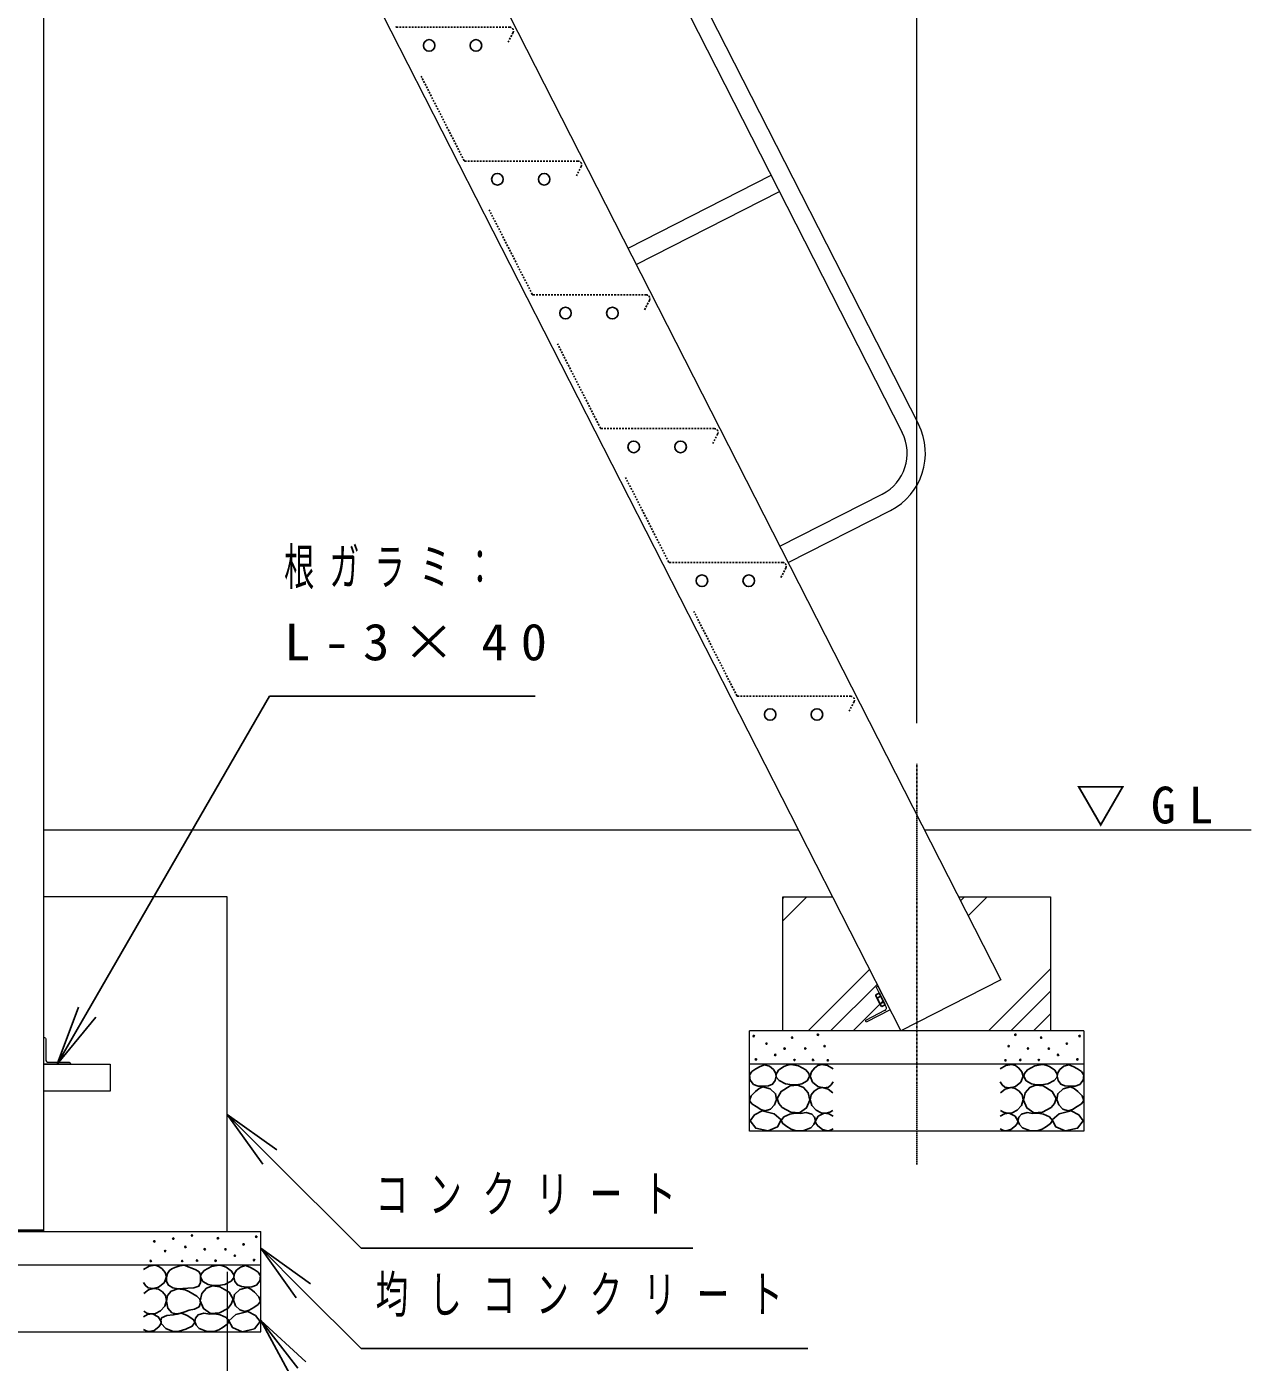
# Model space of a CAD drawing. Units: millimetres at full size; details may follow other scales. Extents: x -11723 to 28, y -1854 to 8010.
# Drawn here: x -7118 to -5288, y 1435 to 3431 of the extents above; entities that cross this region are included whole.
import ezdxf

# ---------------------------------------------------------------- set-up
doc = ezdxf.new("R2010")
doc.units = ezdxf.units.MM
doc.linetypes.add('USER1', pattern=[4.5, 2.5, -2])
doc.linetypes.add('USER2', pattern=[6, 3, -1, 1, -1])
doc.layers.add('線', color=2, linetype='Continuous', lineweight=25)
doc.layers.add('補助', color=2, linetype='Continuous', lineweight=13)
doc.styles.add('ＭＳ ゴシック', font='')
doc.styles.get('ＭＳ ゴシック').set_extended_font_data('MS Gothic')

msp = doc.modelspace()

# ---------------------------------------------------------------- linework, layer by layer
at = {"layer": '線', "color": 7, "lineweight": 13}
for p, q in [((-6417.755, 4077.801), (-5785.261, 2836.461)), ((-6441.991, 4065.453), (-5809.496, 2824.113)), ((-6591.38, 3830), (-5662.143, 2006.27)), ((-7092.369, 1630), (-7092.369, 3771.7)), ((-6739.169, 3750), (-5811.832, 1930)), ((-6219.28, 3099.714), (-6005.439, 3208.671)), ((-6206.932, 3075.478), (-5993.09, 3184.436)), ((-5992.285, 2654.21), (-5839.388, 2732.115)), ((-5979.937, 2629.975), (-5827.04, 2707.88)), ((-5964.69, 2230), (-7092.369, 2230)), ((-5287.943, 2230), (-5776.139, 2230)), ((-6818.169, 2130), (-7092.369, 2130)), ((-6818.169, 1630), (-6818.169, 2130)), ((-5987.943, 1930), (-5987.943, 2130)), ((-5987.943, 2130), (-5913.737, 2130)), ((-5725.187, 2130), (-5587.943, 2130)), ((-5587.943, 2130), (-5587.943, 1930)), ((-5662.143, 2006.27), (-5811.832, 1930)), ((-6037.943, 1780), (-6037.943, 1930)), ((-5537.943, 1930), (-6037.943, 1930)), ((-5537.943, 1930), (-5537.943, 1780)), ((-7092.369, 1880), (-6993.169, 1880)), ((-6993.169, 1880), (-6993.169, 1840)), ((-5537.943, 1880), (-6037.943, 1880)), ((-6993.169, 1840), (-7092.369, 1840)), ((-5537.943, 1780), (-6037.943, 1780)), ((-7518.169, 1630), (-6768.169, 1630)), ((-7193.969, 1630), (-7092.369, 1630)), ((-6768.169, 1480), (-6768.169, 1630)), ((-7518.169, 1580), (-6768.169, 1580)), ((-7518.169, 1480), (-6768.169, 1480))]:
    msp.add_line(p, q, dxfattribs=at)
at = {"layer": '線', "color": 4, "linetype": 'USER1'}
for p, q in [((-6396.031, 3430.003), (-6565.022, 3430.003)), ((-6391.041, 3421.861), (-6398.983, 3406.274)), ((-6464.275, 3230.713), (-6528.556, 3356.871)), ((-6294.126, 3230.003), (-6463.116, 3230.003)), ((-6289.136, 3221.861), (-6297.078, 3206.274)), ((-6362.37, 3030.713), (-6426.65, 3156.871)), ((-6192.221, 3030.003), (-6361.211, 3030.003)), ((-6187.231, 3021.861), (-6195.173, 3006.274)), ((-6260.465, 2830.713), (-6324.745, 2956.871)), ((-6090.316, 2830.003), (-6259.306, 2830.003)), ((-6085.326, 2821.861), (-6093.268, 2806.274)), ((-6158.56, 2630.713), (-6222.84, 2756.871)), ((-5988.411, 2630.003), (-6157.401, 2630.003)), ((-5983.421, 2621.861), (-5991.363, 2606.274)), ((-6056.654, 2430.713), (-6120.935, 2556.871)), ((-5886.506, 2430.003), (-6055.496, 2430.003)), ((-5881.516, 2421.861), (-5889.458, 2406.274))]:
    msp.add_line(p, q, dxfattribs=at)
at = {"layer": '線', "color": 20, "linetype": 'USER2'}
msp.add_line((-5787.943, 1730), (-5787.943, 2330), dxfattribs=at)
at = {"layer": '線'}
for p, q in [((-5848.828, 1983.893), (-5848.923, 1982.089)), ((-5848.923, 1982.089), (-5841.432, 1967.387)), ((-5843.931, 1986.389), (-5848.828, 1983.893)), ((-5841.703, 1982.016), (-5846.6, 1979.521)), ((-5835.019, 1968.898), (-5843.931, 1986.389)), ((-5837.247, 1973.271), (-5842.144, 1970.775)), ((-5839.916, 1966.403), (-5841.432, 1967.387)), ((-5835.019, 1968.898), (-5839.916, 1966.403)), ((-7193.969, 1632), (-7092.369, 1632))]:
    msp.add_line(p, q, dxfattribs=at)
at = {"layer": '線', "color": 7, "lineweight": 13}
for points in [[(-5827.722, 1961.185), (-5863.362, 1943.026), (-5863.816, 1943.917), (-5864.031, 1944.929), (-5863.712, 1945.914), (-5862.942, 1946.607), (-5835.321, 1960.68), (-5834.73, 1961.05), (-5834.212, 1961.516), (-5833.782, 1962.066), (-5833.455, 1962.681), (-5833.239, 1963.345), (-5833.142, 1964.035), (-5833.167, 1964.732), (-5833.312, 1965.414), (-5833.573, 1966.06), (-5847.647, 1993.682), (-5847.777, 1994.005), (-5847.85, 1994.346), (-5847.862, 1994.694), (-5847.813, 1995.039), (-5847.706, 1995.371), (-5847.542, 1995.679), (-5847.327, 1995.953), (-5847.068, 1996.187), (-5846.773, 1996.371), (-5845.882, 1996.825)], [(-7092.369, 1880), (-7092.369, 1920), (-7091.369, 1920), (-7090.369, 1919.732), (-7089.637, 1919), (-7089.369, 1918), (-7089.369, 1887), (-7089.064, 1885.469), (-7088.197, 1884.172), (-7086.899, 1883.304), (-7085.369, 1883), (-7054.369, 1883), (-7053.369, 1882.732), (-7052.637, 1882), (-7052.369, 1881), (-7052.369, 1880)]]:
    msp.add_lwpolyline(points, close=True, dxfattribs=at)
at = {"layer": '線'}
for points in [[(-6015.494, 1879.402), (-6021.957, 1876.862), (-6028.168, 1873.382), (-6034.027, 1869.344), (-6037.674, 1863.877), (-6036.662, 1856.294), (-6031.654, 1849.935), (-6024.788, 1847.345), (-6017.079, 1847.084), (-6009.467, 1847.688), (-6003.137, 1850.252), (-5999.385, 1855.538), (-5998.068, 1861.976), (-5998.916, 1867.181), (-6001.87, 1872.115), (-6008.03, 1876.942)], [(-5976.071, 1879.493), (-5980.975, 1878.876), (-5986.612, 1876.79), (-5994.583, 1871.002), (-5998.235, 1864.086), (-5997.36, 1860.124), (-5993.64, 1855.707), (-5984.149, 1850.934), (-5974.179, 1849.49), (-5966.828, 1849.318), (-5959.312, 1850.842), (-5951.713, 1855.456), (-5947.96, 1861.653), (-5948.929, 1866.306), (-5953.636, 1871.654), (-5964.304, 1877.861)], [(-5599.816, 1879.493), (-5594.912, 1878.876), (-5589.274, 1876.79), (-5581.303, 1871.002), (-5577.651, 1864.086), (-5578.526, 1860.124), (-5582.247, 1855.707), (-5591.738, 1850.934), (-5601.708, 1849.49), (-5609.058, 1849.318), (-5616.574, 1850.842), (-5624.173, 1855.456), (-5627.927, 1861.653), (-5626.957, 1866.306), (-5622.25, 1871.654), (-5611.582, 1877.861)], [(-5560.392, 1879.402), (-5553.93, 1876.862), (-5547.718, 1873.382), (-5541.86, 1869.344), (-5538.212, 1863.877), (-5539.224, 1856.294), (-5544.232, 1849.935), (-5551.098, 1847.345), (-5558.807, 1847.084), (-5566.42, 1847.688), (-5572.749, 1850.252), (-5576.502, 1855.538), (-5577.819, 1861.976), (-5576.97, 1867.181), (-5574.016, 1872.115), (-5567.857, 1876.942)], [(-6018.029, 1846.45), (-6023.358, 1843.657), (-6028.802, 1839.479), (-6035.251, 1832.659), (-6037.674, 1825.855), (-6034.046, 1821.027), (-6027.535, 1816.666), (-6020.897, 1812.379), (-6014.227, 1810.329), (-6006.583, 1812.776), (-6000.286, 1819.201), (-5997.18, 1827.478), (-5998.702, 1835.994), (-6006.86, 1843.245)], [(-5988.774, 1815.163), (-5976.185, 1808.307), (-5962.826, 1807.324), (-5952.542, 1814.778), (-5947.69, 1826.515), (-5949.97, 1837.293), (-5956.879, 1845.436), (-5965.704, 1848.869), (-5976.881, 1847.598), (-5990.635, 1839.543), (-5996.613, 1828.678), (-5993.977, 1821.484)], [(-5587.112, 1815.163), (-5599.701, 1808.307), (-5613.06, 1807.324), (-5623.344, 1814.778), (-5628.196, 1826.515), (-5625.916, 1837.293), (-5619.007, 1845.436), (-5610.182, 1848.869), (-5599.005, 1847.598), (-5585.251, 1839.543), (-5579.274, 1828.678), (-5581.909, 1821.484)], [(-5557.857, 1846.45), (-5552.528, 1843.657), (-5547.084, 1839.479), (-5540.635, 1832.659), (-5538.212, 1825.855), (-5541.84, 1821.027), (-5548.352, 1816.666), (-5554.989, 1812.379), (-5561.659, 1810.329), (-5569.304, 1812.776), (-5575.601, 1819.201), (-5578.707, 1827.478), (-5577.185, 1835.994), (-5569.027, 1843.245)], [(-6018.848, 1810.517), (-6030.168, 1804.498), (-6036.979, 1795.683), (-6028.493, 1784.413), (-6010.057, 1780.299), (-5995.704, 1786.41), (-5990.278, 1796.782), (-6001.06, 1805.89)], [(-5961.745, 1806.373), (-5969.28, 1806.999), (-5977.422, 1805.562), (-5986.35, 1801.504), (-5990.667, 1796.102), (-5987.98, 1791.419), (-5982.017, 1786.912), (-5975.538, 1783.068), (-5968.232, 1780.695), (-5956.383, 1780.928), (-5946.068, 1785.02), (-5941.364, 1789.827), (-5939.31, 1795.561), (-5940.37, 1800.709), (-5944.446, 1805.292), (-5952.844, 1807.832)], [(-5614.141, 1806.373), (-5606.607, 1806.999), (-5598.464, 1805.562), (-5589.537, 1801.504), (-5585.22, 1796.102), (-5587.907, 1791.419), (-5593.869, 1786.912), (-5600.348, 1783.068), (-5607.654, 1780.695), (-5619.503, 1780.928), (-5629.819, 1785.02), (-5634.522, 1789.827), (-5636.576, 1795.561), (-5635.516, 1800.709), (-5631.44, 1805.292), (-5623.042, 1807.832)], [(-5557.038, 1810.517), (-5545.718, 1804.498), (-5538.908, 1795.683), (-5547.394, 1784.413), (-5565.829, 1780.299), (-5580.183, 1786.41), (-5585.608, 1796.782), (-5574.826, 1805.89)], [(-6881.861, 1579.699), (-6876.6, 1577.47), (-6871.121, 1575.224), (-6864.966, 1572.997), (-6860.202, 1569.854), (-6858.304, 1565.463), (-6857.875, 1559.83), (-6858.17, 1553.701), (-6860.56, 1548.553), (-6867.925, 1545.683), (-6877.028, 1545.331), (-6884.311, 1544.746), (-6891.527, 1544.436), (-6899.635, 1545.815), (-6906.026, 1549.627), (-6908.725, 1555.292), (-6909.069, 1561.799), (-6907.48, 1567.512), (-6904.415, 1572.002), (-6901.013, 1574.489), (-6896.36, 1576.477), (-6889.183, 1578.656)], [(-6830.041, 1579.493), (-6825.137, 1578.876), (-6819.5, 1576.79), (-6811.529, 1571.002), (-6807.877, 1564.086), (-6808.752, 1560.124), (-6812.472, 1555.707), (-6821.963, 1550.934), (-6831.933, 1549.49), (-6839.284, 1549.318), (-6846.8, 1550.842), (-6854.398, 1555.456), (-6858.152, 1561.653), (-6857.182, 1566.306), (-6852.476, 1571.654), (-6841.807, 1577.861)], [(-6790.617, 1579.402), (-6784.155, 1576.862), (-6777.943, 1573.382), (-6772.085, 1569.344), (-6768.438, 1563.877), (-6769.45, 1556.294), (-6774.458, 1549.935), (-6781.323, 1547.345), (-6789.033, 1547.084), (-6796.645, 1547.688), (-6802.974, 1550.252), (-6806.727, 1555.538), (-6808.044, 1561.976), (-6807.196, 1567.181), (-6804.242, 1572.115), (-6798.082, 1576.942)], [(-6880.857, 1543.084), (-6875.363, 1540.291), (-6869.775, 1537.138), (-6863.58, 1533.53), (-6859.233, 1528.759), (-6858.243, 1523.231), (-6860.314, 1517.677), (-6867.032, 1513.918), (-6875.18, 1512.271), (-6881.598, 1510.108), (-6887.884, 1507.946), (-6894.255, 1506.919), (-6900.858, 1508.487), (-6907.036, 1515.719), (-6908.967, 1525.786), (-6907.259, 1534.29), (-6901.94, 1540.922), (-6891.868, 1544.208)], [(-6817.337, 1515.163), (-6829.927, 1508.307), (-6843.286, 1507.324), (-6853.569, 1514.778), (-6858.422, 1526.515), (-6856.142, 1537.293), (-6849.232, 1545.436), (-6840.407, 1548.869), (-6829.23, 1547.598), (-6815.476, 1539.543), (-6809.499, 1528.678), (-6812.134, 1521.484)], [(-6788.082, 1546.45), (-6782.753, 1543.657), (-6777.31, 1539.479), (-6770.861, 1532.659), (-6768.438, 1525.855), (-6772.065, 1521.027), (-6778.577, 1516.666), (-6785.214, 1512.379), (-6791.885, 1510.329), (-6799.529, 1512.776), (-6805.826, 1519.201), (-6808.932, 1527.478), (-6807.41, 1535.994), (-6799.252, 1543.245)], [(-6886.673, 1508.205), (-6878.205, 1504.61), (-6871.267, 1499.826), (-6868.243, 1497.311), (-6866.401, 1493.88), (-6870.367, 1488.391), (-6880.186, 1484.149), (-6889.925, 1480.924), (-6899.107, 1480.365), (-6909.949, 1484.869), (-6916.676, 1492.528), (-6917.484, 1496.519), (-6916.136, 1500.908), (-6908.494, 1504.685), (-6898.837, 1505.502), (-6892.607, 1506.747)], [(-6844.367, 1506.373), (-6836.832, 1506.999), (-6828.69, 1505.562), (-6819.762, 1501.504), (-6815.445, 1496.102), (-6818.132, 1491.419), (-6824.095, 1486.912), (-6830.574, 1483.069), (-6837.88, 1480.695), (-6849.728, 1480.928), (-6860.044, 1485.02), (-6864.747, 1489.827), (-6866.801, 1495.561), (-6865.742, 1500.709), (-6861.666, 1505.292), (-6853.268, 1507.832)], [(-6787.264, 1510.517), (-6775.944, 1504.498), (-6769.133, 1495.683), (-6777.619, 1484.413), (-6796.054, 1480.299), (-6810.408, 1486.41), (-6815.833, 1496.782), (-6805.052, 1505.89)]]:
    msp.add_lwpolyline(points, close=True, dxfattribs=at)
for points in [[(-5912.943, 1873.299), (-5921.37, 1878.154), (-5930.053, 1879.636), (-5935.673, 1877.948), (-5940.826, 1874.249), (-5945.298, 1868.941), (-5947.163, 1862.209), (-5943.495, 1853.439), (-5935.44, 1847), (-5927.141, 1844.621), (-5919.914, 1845.733), (-5915.864, 1849.109), (-5912.943, 1853.654)], [(-5662.943, 1873.299), (-5654.516, 1878.154), (-5645.833, 1879.636), (-5640.214, 1877.948), (-5635.06, 1874.249), (-5630.588, 1868.941), (-5628.723, 1862.209), (-5632.391, 1853.439), (-5640.447, 1847), (-5648.746, 1844.621), (-5655.972, 1845.733), (-5660.023, 1849.109), (-5662.943, 1853.654)], [(-5913.26, 1837.178), (-5920.4, 1842.64), (-5928.469, 1845.099), (-5935.174, 1843.875), (-5941.143, 1840.03), (-5945.535, 1834.248), (-5947.163, 1827.039), (-5944.499, 1818.431), (-5938.291, 1811.513), (-5930.652, 1807.642), (-5923.082, 1806.761), (-5917.929, 1808.2), (-5913.26, 1810.88)], [(-5662.626, 1837.178), (-5655.486, 1842.64), (-5647.418, 1845.099), (-5640.712, 1843.875), (-5634.744, 1840.03), (-5630.351, 1834.248), (-5628.723, 1827.039), (-5631.387, 1818.431), (-5637.595, 1811.513), (-5645.234, 1807.642), (-5652.804, 1806.761), (-5657.958, 1808.2), (-5662.626, 1810.88)], [(-5912.943, 1802.642), (-5918.961, 1805.96), (-5926.251, 1806.761), (-5934.967, 1802.427), (-5939.241, 1795.671), (-5938.629, 1792.001), (-5935.756, 1787.75), (-5928.594, 1782.278), (-5921.181, 1780.462), (-5916.885, 1781.514), (-5912.943, 1783.631)], [(-5662.943, 1802.642), (-5656.925, 1805.96), (-5649.636, 1806.761), (-5640.919, 1802.427), (-5636.645, 1795.671), (-5637.257, 1792.001), (-5640.13, 1787.75), (-5647.293, 1782.278), (-5654.705, 1780.462), (-5659.002, 1781.514), (-5662.943, 1783.631)], [(-6943.169, 1573.299), (-6934.742, 1578.154), (-6926.059, 1579.636), (-6920.439, 1577.948), (-6915.286, 1574.249), (-6910.814, 1568.941), (-6908.949, 1562.209), (-6912.617, 1553.439), (-6920.672, 1547), (-6928.971, 1544.621), (-6936.198, 1545.733), (-6940.248, 1549.109), (-6943.169, 1553.654)], [(-6942.852, 1537.178), (-6935.711, 1542.64), (-6927.643, 1545.099), (-6920.938, 1543.875), (-6914.969, 1540.03), (-6910.577, 1534.248), (-6908.949, 1527.039), (-6911.613, 1518.431), (-6917.821, 1511.513), (-6925.46, 1507.642), (-6933.029, 1506.761), (-6938.183, 1508.2), (-6942.852, 1510.88)], [(-6943.169, 1502.642), (-6937.15, 1505.96), (-6929.861, 1506.761), (-6921.145, 1502.427), (-6916.87, 1495.671), (-6917.482, 1492.001), (-6920.355, 1487.75), (-6927.518, 1482.278), (-6934.931, 1480.462), (-6939.227, 1481.514), (-6943.169, 1483.631)]]:
    msp.add_lwpolyline(points, dxfattribs=at)
for centre, radius in [((-6516.431, 3402.703), 8.65), ((-6446.431, 3402.703), 8.65), ((-6414.526, 3202.703), 8.65), ((-6344.526, 3202.703), 8.65), ((-6312.621, 3002.703), 8.65), ((-6242.621, 3002.703), 8.65), ((-6210.716, 2802.703), 8.65), ((-6140.716, 2802.703), 8.65), ((-6108.811, 2602.703), 8.65), ((-6038.811, 2602.703), 8.65), ((-6006.906, 2402.703), 8.65), ((-5936.906, 2402.703), 8.65), ((-6031.337, 1922.177), 1), ((-5973.988, 1919.959), 1), ((-5935.526, 1924.091), 1), ((-5640.36, 1924.091), 1), ((-5601.899, 1919.959), 1), ((-5544.55, 1922.177), 1), ((-6012.326, 1910.77), 1), ((-5985.394, 1903.483), 1), ((-5954.447, 1903.549), 1), ((-5925.526, 1907.063), 1), ((-5650.361, 1907.063), 1), ((-5621.439, 1903.549), 1), ((-5590.493, 1903.483), 1), ((-5563.56, 1910.77), 1), ((-6028.168, 1887.323), 1), ((-5999.335, 1893.977), 1), ((-5970.502, 1886.373), 1), ((-5942.824, 1886.521), 1), ((-5920.66, 1885.98), 1), ((-5655.227, 1885.98), 1), ((-5633.062, 1886.521), 1), ((-5605.385, 1886.373), 1), ((-5576.551, 1893.977), 1), ((-5547.718, 1887.323), 1), ((-6898.696, 1619.496), 1), ((-6870.585, 1624.091), 1), ((-6832.124, 1619.959), 1), ((-6774.775, 1622.177), 1), ((-6927.077, 1615.172), 1), ((-6910.859, 1600.846), 1), ((-6880.586, 1607.063), 1), ((-6851.665, 1603.549), 1), ((-6820.718, 1603.483), 1), ((-6793.786, 1610.77), 1), ((-6932.483, 1585.98), 1), ((-6885.452, 1585.98), 1), ((-6863.287, 1586.521), 1), ((-6835.61, 1586.373), 1), ((-6806.777, 1593.977), 1), ((-6777.943, 1587.323), 1)]:
    msp.add_circle(centre, radius, dxfattribs=at)
at = {"layer": '線', "color": 4, "linetype": 'USER1'}
for centre, radius, start, end in [((-6565.022, 3431.303), 1.3, 207, 270), ((-6396.031, 3424.403), 5.6, 333, 90), ((-6463.116, 3231.303), 1.3, 207, 270), ((-6294.126, 3224.403), 5.6, 333, 90), ((-6361.211, 3031.303), 1.3, 207, 270), ((-6192.221, 3024.403), 5.6, 333, 90), ((-6259.306, 2831.303), 1.3, 207, 270), ((-6090.316, 2824.403), 5.6, 333, 90), ((-6157.401, 2631.303), 1.3, 207, 270), ((-5988.411, 2624.403), 5.6, 333, 90), ((-6055.496, 2431.303), 1.3, 207, 270), ((-5886.506, 2424.403), 5.6, 333, 90)]:
    msp.add_arc(centre, radius, start, end, dxfattribs=at)
at = {"layer": '線', "color": 7, "lineweight": 13}
for radius in [95.6, 68.4]:
    msp.add_arc((-5870.441, 2793.06), radius, 297, 27, dxfattribs=at)
at = {"layer": '線'}
for centre, radius, start, end in [((-5843.927, 1983.636), 4.907, 177.00001, 236.99999), ((-5832.9, 1980.993), 13.779, 186.136, 227.864), ((-5837.243, 1970.519), 4.907, 177.00001, 236.99999)]:
    msp.add_arc(centre, radius, start, end, dxfattribs=at)
at = {"layer": '補助'}
for p, q in [((-5787.943, 2390), (-5787.943, 5460)), ((-5787.943, 2390), (-5787.943, 5260)), ((-5987.943, 2094.287), (-5952.231, 2130)), ((-5987.943, 2127.963), (-5985.906, 2130)), ((-5722.254, 2124.245), (-5716.499, 2130)), ((-5710.887, 2101.936), (-5682.823, 2130)), ((-5950.175, 1930), (-5858.528, 2021.646)), ((-5680.767, 1930), (-5587.943, 2022.824)), ((-5916.499, 1930), (-5847.161, 1999.337)), ((-5647.091, 1930), (-5587.943, 1989.148)), ((-5882.823, 1930), (-5838.025, 1974.798)), ((-5613.415, 1930), (-5587.943, 1955.472)), ((-6818.169, 1570), (-6818.169, 1150))]:
    msp.add_line(p, q, dxfattribs=at)
at = {"layer": '補助', "lineweight": 25}
for p, q in [((-7027.369, 1957.942), (-6754.826, 2430)), ((-6754.826, 2430), (-6724.826, 2430)), ((-6724.826, 2430), (-6358.242, 2430)), ((-7040.359, 1965.442), (-7072.369, 1880)), ((-7072.369, 1880), (-7027.369, 1957.942)), ((-7014.378, 1950.442), (-7072.369, 1880)), ((-6765.136, 1730.754), (-6818.169, 1805)), ((-6743.922, 1751.967), (-6818.169, 1805)), ((-6818.169, 1805), (-6754.529, 1741.36)), ((-6754.529, 1741.36), (-6618.169, 1605)), ((-6715.136, 1530.754), (-6768.169, 1605)), ((-6693.922, 1551.967), (-6768.169, 1605)), ((-6768.169, 1605), (-6704.529, 1541.36)), ((-6618.169, 1605), (-6588.169, 1605)), ((-6588.169, 1605), (-6122.215, 1605)), ((-6704.529, 1541.36), (-6618.169, 1455)), ((-6724.574, 1416.81), (-6768.169, 1496.963)), ((-6700.935, 1435.282), (-6768.169, 1496.963)), ((-6768.169, 1496.963), (-6712.754, 1426.046)), ((-6618.169, 1455), (-6588.169, 1455)), ((-6588.169, 1455), (-5950.425, 1455))]:
    msp.add_line(p, q, dxfattribs=at)

# ---------------------------------------------------------------- texts
at = {"layer": '補助', "char_height": 54.99, "style": 'ＭＳ ゴシック'}
for s, insert, attachment_point in [('\\T1.5;\\W0.6;根ガラミ：', (-6733.076, 2651.25), 1), ('\\T1.5;\\W1.05;L-3×40', (-6733.076, 2538.75), 1), ('\\T1.5;▽GL', (-5550.443, 2235), 7), ('\\T1.64;\\W0.65;コンクリート', (-6596.419, 1713.75), 1), ('\\T1.64;\\W0.65;均しコンクリート', (-6596.419, 1563.75), 1)]:
    msp.add_mtext(s, dxfattribs=dict(at, insert=insert, attachment_point=attachment_point))

doc.saveas('drawing.dxf')
